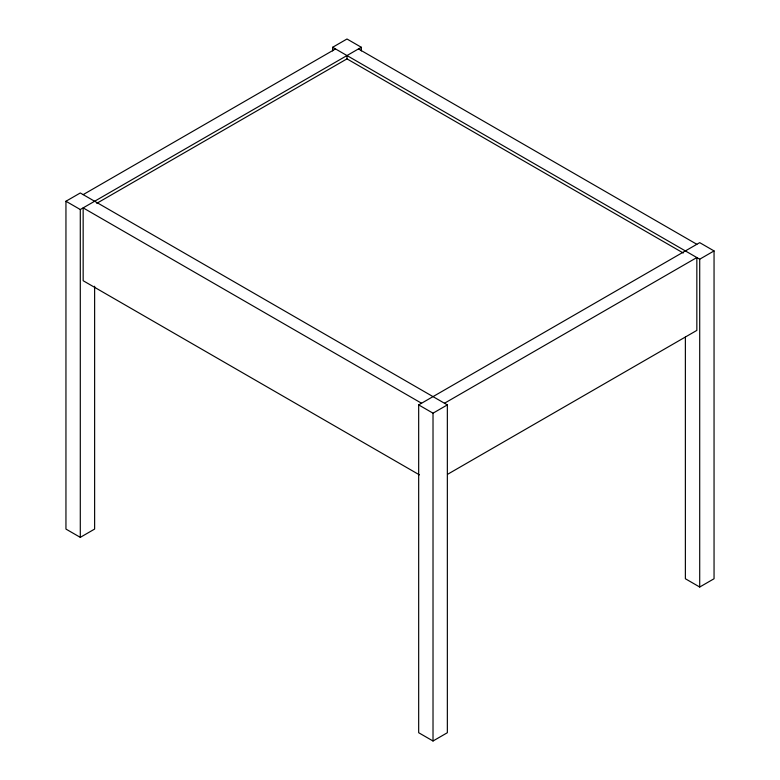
<?xml version="1.0" encoding="UTF-8"?>
<svg xmlns="http://www.w3.org/2000/svg" width="780" height="780" viewBox="0 0 780 780"><rect width="100%" height="100%" fill="white"/><g stroke="black" fill="none" stroke-linecap="round" stroke-linejoin="round"><path stroke-width="1.17" d="M94.624 286.24L94.624 529.074L80.291 537.352L65.949 529.074L65.949 201.25L80.291 192.972L447.349 404.898L447.349 732.722L433.017 741L418.675 732.722L418.675 404.898L699.709 242.648L714.051 250.926L714.051 578.75L699.709 587.028L685.376 578.75L685.376 337.126M332.651 50.934L332.651 47.278L346.983 39L361.325 47.278L361.325 50.934M83.158 194.63L335.517 48.935M65.949 201.25L80.291 209.528L361.325 47.278M96.73 203.346L346.983 58.87L683.26 253.012M444.483 403.24L696.842 257.546L696.842 330.398L447.642 474.269M418.675 404.898L433.017 413.176L447.349 404.898M332.651 47.278L699.709 259.204L714.051 250.926M358.459 48.935L696.842 244.296M421.541 403.24L83.158 207.88L83.158 280.722L419.435 474.874M699.709 259.204L699.709 587.028M433.017 413.176L433.017 741M346.983 55.555L346.983 58.87M80.291 209.528L80.291 537.352"/></g></svg>
